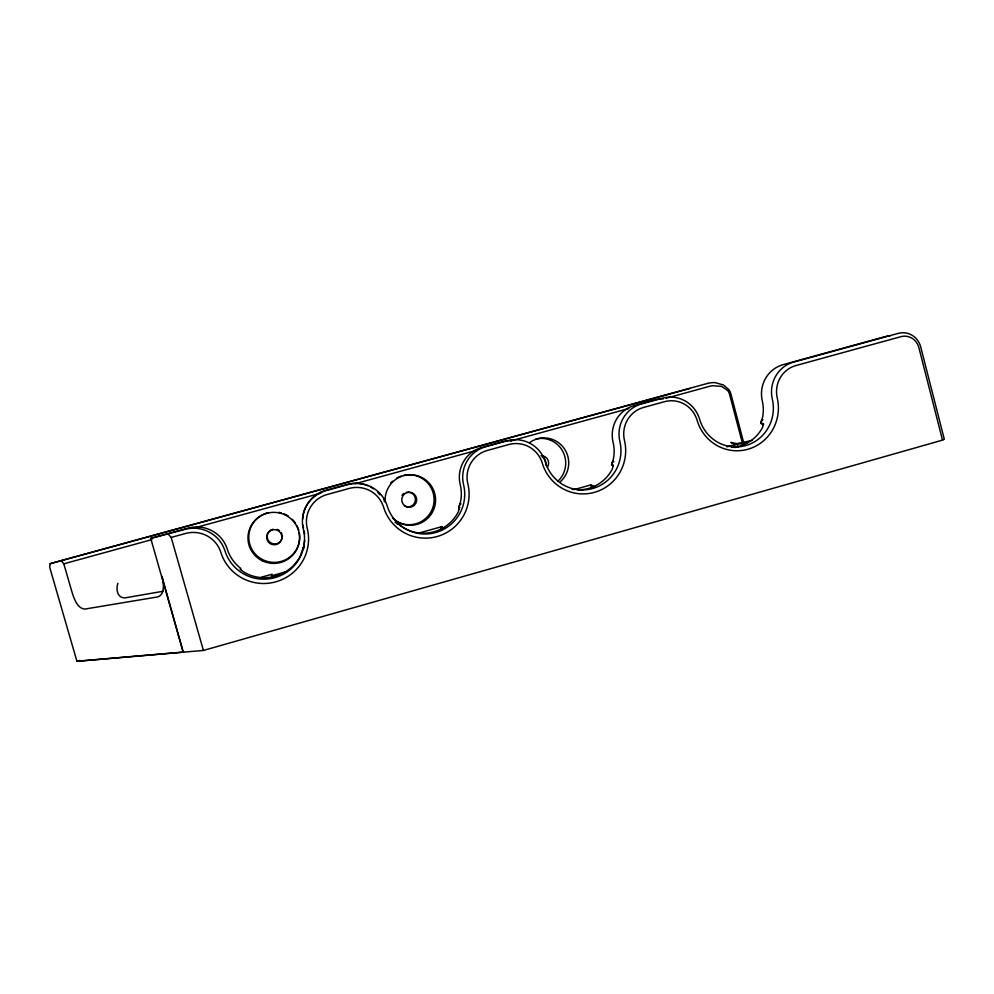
<?xml version="1.0" encoding="UTF-8"?>
<svg xmlns="http://www.w3.org/2000/svg" width="994" height="994" viewBox="0 0 994 994"><rect width="100%" height="100%" fill="white"/><g stroke="black" fill="none" stroke-linecap="round" stroke-linejoin="round"><path stroke-width="1.49" d="M690.06 388.443L50.135 563.685L49.7 567.288L76.936 661.283L203.41 650.449L942.523 440.118L944.3 439.224L920.742 347.005A19.172 18.314 87.4 0 0 898.315 333.35L793.61 362.114A30.901 29.808 88.2 0 0 772.326 399.166A38.816 37.673 88.1 0 1 745.55 445.635A38.816 37.673 88.1 0 1 699.639 419.319A31.212 30.466 88.5 0 0 662.551 398.134L641.602 403.887A31.261 30.566 88.6 0 0 619.871 441.448A39.275 38.629 88.8 0 1 592.511 488.563A39.275 38.629 88.8 0 1 545.371 462.111A31.584 31.249 -89.9 0 0 507.275 440.802L485.805 446.704A31.622 31.348 -89.3 0 0 463.589 484.786A39.748 39.636 -83.2 0 1 435.633 532.56A39.748 39.636 -83.2 0 1 387.213 505.971A32.069 31.957 -11.9 0 0 348.074 484.55L326.057 490.601A32.181 32.007 -8.8 0 0 303.344 529.218A40.679 40.22 -5.3 0 1 274.766 577.688A40.679 40.22 -5.3 0 1 225.004 550.949A32.914 32.342 -4.8 0 0 184.785 529.417L150.728 538.375L183.231 652.188L161.96 576.321L162.444 578.21M397.327 524.186L395.45 521.676M762.423 423.953L760.696 423.282L762.05 420.35M117.938 583.279C115.764 589.107 117.193 598.04 124.933 597.891L162.929 591.293M399.029 524.708L403.129 527.491A39.188 39.077 -83.3 0 0 458.172 512.109L459.29 508.717M613.385 465.714L611.558 464.894L613.136 460.185A38.406 37.797 88.7 0 0 613.087 442.268A30.566 29.907 88.5 0 1 634.346 405.54L654.847 399.911A30.516 29.808 88.4 0 1 663.383 398.88M761.019 421.506L762.311 418.611A37.971 36.877 88.1 0 0 762.299 400.905A30.218 29.186 88.1 0 1 783.123 364.661L885.666 336.481A18.749 17.942 87.4 0 1 889.953 335.873M303.418 547.495L303.692 546.414A39.748 39.3 -5.1 0 0 304.624 540.314M459.34 508.071L458.793 507.512L460.309 502.765A38.865 38.766 -83.4 0 0 460.222 484.65A30.926 30.665 -89.4 0 1 481.941 447.412L502.939 441.647A30.876 30.566 90 0 1 511.686 440.566M240.896 569.748L243.741 572.01A40.095 39.648 -5.2 0 0 300.163 556.255L303.468 547.309M763.504 423.817L763.429 424.985M302.884 549.272L303.332 547.818L303.928 548.079L303.381 547.644M459.34 505.648L460.52 504.082M395.463 522.608L395.699 521.937L395.301 522.459M611.993 463.067L612.664 461.427L613.683 461.75L612.751 461.278M460.036 503.734L460.918 503.883L459.973 503.859M441.696 529.951L440.876 526.994L442.193 526.547L418.66 533.144M79.918 660.438L76.936 661.283L183.604 652.076M261.546 577.166L272.107 574.197L271.412 575.849L287.254 571.413M574.296 489.545L590.734 484.935L594.698 486.613M726.925 446.791L737.076 444.132L747.376 443.287M50.135 563.685L707.678 383.386M150.728 538.375L188.077 528.112A32.056 31.51 -4.7 0 1 227.253 549.098A39.636 39.201 -5.1 0 0 240.734 568.369L240.374 569.14M61.417 560.852L63.815 563.822L151.995 539.58M196.824 527.255L320.876 493.161M355.243 483.705L476.3 450.431M510.68 440.988L628.742 408.534M666.104 398.259L709.455 386.343A26.95 26.192 88.1 0 1 712.263 385.734L721.632 386.368L727.695 390.543A10.735 10.425 86.9 0 1 729.608 394.444L742.369 442.939M168.098 534.002L171.204 537.419L185.53 533.48A28.876 28.379 -4.9 0 1 220.83 552.366A44.879 44.37 -5.4 0 0 275.723 581.85A44.879 44.37 -5.4 0 0 307.258 528.398A28.242 28.081 -8.9 0 1 327.175 494.503L349.242 488.427A28.143 28.043 -12.1 0 1 383.597 507.226A43.848 43.724 -83.2 0 0 437.012 536.561A43.848 43.724 -83.2 0 0 467.851 483.854A27.757 27.509 -89.2 0 1 487.333 450.444L508.866 444.517A27.708 27.422 -89.9 0 1 542.302 463.204A43.326 42.618 88.8 0 0 594.3 492.39A43.326 42.618 88.8 0 0 624.481 440.417A27.422 26.826 88.6 0 1 643.54 407.465L664.539 401.688A27.385 26.726 88.5 0 1 697.092 420.276A42.817 41.549 88.1 0 0 747.736 449.3A42.817 41.549 88.1 0 0 777.258 398.047A27.111 26.155 88.2 0 1 795.921 365.543L900.899 336.668A15.37 14.686 87.4 0 1 918.878 347.614L942.523 440.118M752.359 440.404L736.889 443.647L730.826 442.405L733.435 443.684M761.876 419.704L762.671 419.754L762.1 419.48M611.645 465.08L612.851 465.229M760.783 423.432L762.671 423.419A7.43 2.137 -64.1 0 1 763.019 423.891M762.671 419.754L762.373 419.803M612.913 461.054L613.621 461.315M440.876 526.994L443.871 528.125M458.93 506.965L459.862 507.549M612.093 464.658L612.987 465.242M761.131 423.071L762 423.655M398.47 524.347L396.755 522.931M63.815 563.822L72.475 593.741C74.587 599.68 77.482 608.278 84.726 609.098L157.884 596.885C164.445 594.549 163.662 585.64 162.842 580.098M171.204 537.419L203.41 650.449M590.734 484.935L591.517 487.868M743.922 443.535L730.913 394.034A13.233 13.108 -60.3 0 0 729.944 391.462A13.841 13.717 -63.3 0 0 728.701 389.462L723.396 384.976L715.357 382.678A22.874 21.98 41.1 0 0 707.678 383.423M737.076 444.132L737.834 447.027M734.367 444.703L735.138 447.598M762.994 423.941L762.758 427.022A38.281 37.163 88.1 0 1 731.795 447.362M612.987 465.813L612.316 469.044A38.729 38.107 88.7 0 1 577.34 489.769M240.784 569.674A7.716 0.721 35.3 0 1 240.337 569.102M304.189 531.094A39.748 39.3 -5.1 0 1 304.586 534.151M385.175 501.895A25.272 25.223 -73.5 0 1 415.666 475.306A25.272 25.223 -73.5 0 1 432.489 512.096A25.272 25.223 -73.5 0 1 392.481 517.874M529.541 442.678A25.012 24.688 89.5 0 1 563.238 447.213A25.012 24.688 89.5 0 1 560.529 481.543M282.221 535.418A7.554 7.467 -5.7 0 1 276.034 543.842A7.554 7.467 -5.7 0 1 267.349 537.99A7.554 7.467 -5.7 0 1 273.015 529.206M277.14 529.38A7.554 7.467 -5.7 0 1 279.562 530.709M281.339 532.809A7.554 7.467 -5.7 0 1 281.911 534.076M406.384 492.303A7.405 7.393 -72.7 0 1 415.393 500.529A7.405 7.393 -72.7 0 1 404.483 505.983M401.974 495.335A7.405 7.393 -72.7 0 1 403.899 493.409M542.19 456.917A7.331 7.231 89.3 0 1 545.694 464.993M574.06 489.508A38.729 38.107 88.7 0 1 571.885 489.185M303.568 528.075A31.448 31.286 -8.3 0 1 302.971 525.118M302.673 519.079A31.448 31.286 -8.3 0 1 325.759 490.328L347.279 484.413A31.348 31.236 -11.1 0 1 367.991 485.83M370.7 487.147A31.348 31.236 -11.1 0 1 373.272 488.725M377.894 492.577A31.348 31.236 -11.1 0 1 379.907 494.813M459.303 508.17A7.53 0.845 -67.3 0 1 459.203 508.891M612.826 465.267A7.455 1.503 -66.6 0 1 612.938 465.9M403.639 475.418A24.962 24.925 -73.1 0 1 433.695 504.207A24.962 24.925 -73.1 0 1 395.438 520.595M384.305 501.622A24.962 24.925 -73.1 0 1 384.243 499.087M390.729 482.96A24.962 24.925 -73.1 0 1 392.531 481.183M396.618 478.201A24.962 24.925 -73.1 0 1 401.216 476.101M299.318 532.709A25.484 25.21 -5.8 0 1 279.115 561.908A25.484 25.21 -5.8 0 1 249.32 542.451A25.484 25.21 -5.8 0 1 268.542 512.606M278.805 512.357A25.484 25.21 -5.8 0 1 281.314 512.929M283.75 513.761A25.484 25.21 -5.8 0 1 288.31 516.122M292.298 519.353A25.484 25.21 -5.8 0 1 295.541 523.291M296.846 525.491A25.484 25.21 -5.8 0 1 298.747 530.224M535.928 439A24.713 24.403 89.4 0 1 557.584 481.518M541.009 455.712A7.418 7.318 89.4 0 1 547.371 467.317M262.565 560.914A25.794 25.521 -5.9 0 0 299.48 535.928A25.794 25.521 -5.9 0 0 259.235 516.83A25.794 25.521 -5.9 0 0 262.565 560.914M270.182 543.569A7.641 7.567 -5.8 0 0 281.923 537.493A7.641 7.567 -5.8 0 0 270.766 530.473A7.641 7.567 -5.8 0 0 270.182 543.569M414.163 505.374A7.492 7.48 -73.1 0 0 411.591 492.664A7.492 7.48 -73.1 0 0 401.887 501.249A7.492 7.48 -73.1 0 0 414.163 505.374"/></g></svg>
